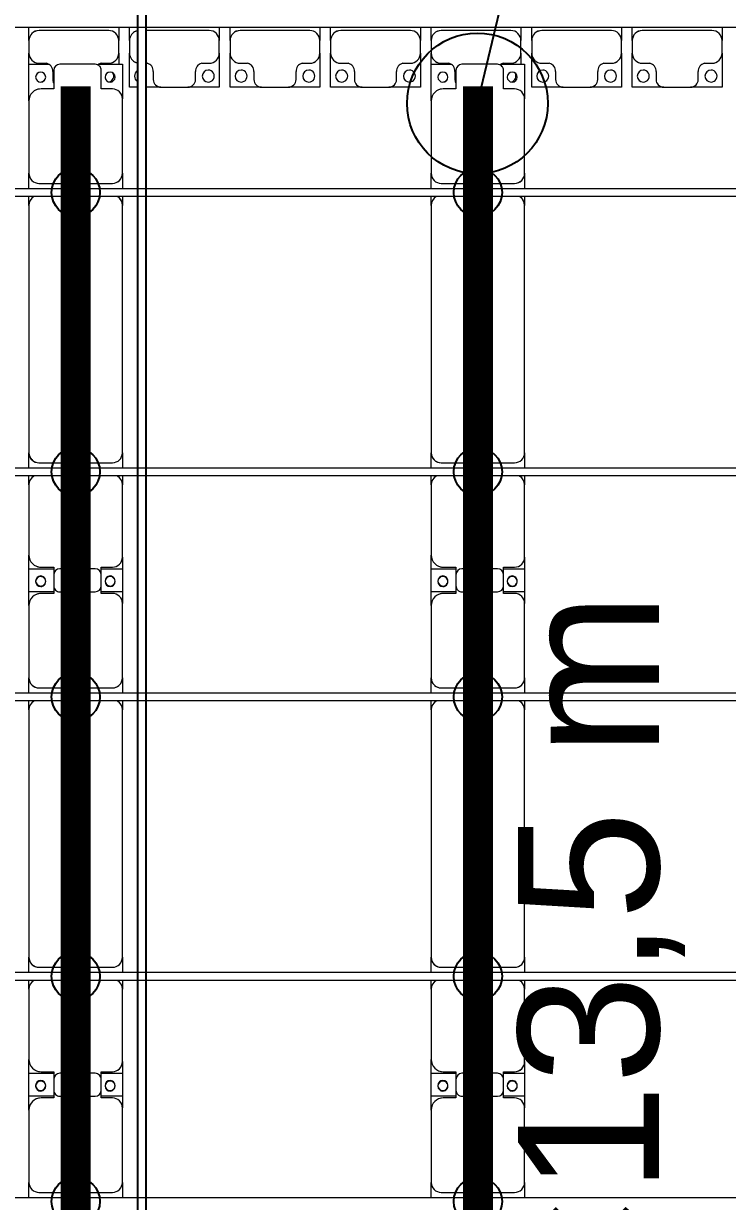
# Model space of a CAD drawing. Header units: millimetres. Extents: x -178706 to 107777, y -87310 to 933.
# Drawn here: x -167151 to -163651, y -12511 to -6651 of the extents above; entities that cross this region are included whole.
import ezdxf

# ---------------------------------------------------------------- set-up
doc = ezdxf.new("R2010")
doc.units = ezdxf.units.MM
doc.layers.add('A-GENM', color=13, linetype='Continuous', lineweight=9)
doc.layers.add('S-BEAM', color=12, linetype='Continuous', lineweight=9)
for name, color, linetype in [('GC-BICH NEO', 6, 'Continuous'), ('GC-DAY NEO', 5, 'Continuous'), ('GC-GHI CHU', 2, 'Continuous'), ('GC-HOP 40x60 GIA CUONG', 1, 'Continuous')]:
    doc.layers.add(name, color=color, linetype=linetype)
doc.styles.add('GC_VN', font='arial.ttf')

# ---------------------------------------------------------------- blocks, each defined once
blk = doc.blocks.new('Dai phao do pin - DẢI PHAO ĐỠ PIN-V2-BỐ TRÍ KHUNG KẾT CẤU BÈ PIN 04')
at = {"layer": 'A-GENM', "color": 7}
for p, q in [((63444.7, 241.6), (63519.7, 241.6)), ((63879.7, 241.6), (63519.7, 241.6)), ((63879.7, 241.6), (64062.2, 241.6)), ((63947.8, 241.6), (64130.3, 241.6)), ((63947.8, 118.2), (63947.8, 241.6)), ((64062.2, 241.6), (64062.2, 118.2)), ((64480.3, 241.6), (64130.3, 241.6)), ((64480.3, 241.6), (64524.7, 241.6)), ((64564.7, 241.6), (64639.7, 241.6)), ((65870.3, 241.6), (64639.7, 241.6)), ((65870.3, 241.6), (65914.7, 241.6)), ((65954.7, 241.6), (66029.7, 241.6)), ((66389.7, 241.6), (66029.7, 241.6)), ((66389.7, 241.6), (66572.2, 241.6)), ((66457.8, 241.6), (66640.3, 241.6)), ((66457.8, 118.2), (66457.8, 241.6)), ((66572.2, 241.6), (66572.2, 118.2)), ((66990.3, 241.6), (66640.3, 241.6)), ((66990.3, 241.6), (67034.7, 241.6)), ((67074.7, 241.6), (67149.7, 241.6)), ((68380.3, 241.6), (67149.7, 241.6)), ((68380.3, 241.6), (68424.7, 241.6)), ((68464.7, 241.6), (68539.7, 241.6)), ((68899.7, 241.6), (68539.7, 241.6)), ((68899.7, 241.6), (69082.2, 241.6)), ((69082.2, 241.6), (69082.2, 142.1)), ((63469.7, 191.6), (63469.7, -173.4)), ((63939.7, 118.2), (63939.7, 181.6)), ((64070.3, 181.6), (64070.3, 118.2)), ((64589.7, 191.6), (64589.7, -173.4)), ((65979.7, 191.6), (65979.7, -173.4)), ((66449.7, 118.2), (66449.7, 181.6)), ((66580.3, 181.6), (66580.3, 118.2)), ((67099.7, 191.6), (67099.7, -173.4)), ((68489.7, 191.6), (68489.7, -173.4)), ((68959.7, 118.2), (68959.7, 181.6)), ((64032.2, 118.2), (63939.7, 118.2)), ((64070.3, 118.2), (63977.8, 118.2)), ((66542.2, 118.2), (66449.7, 118.2)), ((66580.3, 118.2), (66487.8, 118.2)), ((69052.2, 118.2), (68959.7, 118.2)), ((63947.8, 88.2), (63947.8, -88.2)), ((64062.2, -88.2), (64062.2, 88.2)), ((66457.8, 88.2), (66457.8, -88.2)), ((66572.2, -88.2), (66572.2, 88.2)), ((69082.2, -88.2), (69082.2, 88.2)), ((69082.2, -105.4), (69082.2, -223.4)), ((63939.7, -173.4), (63939.7, -118.2)), ((63939.7, -118.2), (64032.2, -118.2)), ((63947.8, -223.4), (63947.8, -118.2)), ((63977.8, -118.2), (64070.3, -118.2)), ((64062.2, -118.2), (64062.2, -223.4)), ((64070.3, -118.2), (64070.3, -173.4)), ((66449.7, -173.4), (66449.7, -118.2)), ((66449.7, -118.2), (66542.2, -118.2)), ((66457.8, -223.4), (66457.8, -118.2)), ((66487.8, -118.2), (66580.3, -118.2)), ((66572.2, -118.2), (66572.2, -223.4)), ((66580.3, -118.2), (66580.3, -173.4)), ((68959.7, -173.4), (68959.7, -118.2)), ((68959.7, -118.2), (69052.2, -118.2)), ((63519.7, -223.4), (63444.7, -223.4)), ((63519.7, -223.4), (63889.7, -223.4)), ((64062.2, -223.4), (63889.7, -223.4)), ((64120.3, -223.4), (63947.8, -223.4)), ((64120.3, -223.4), (64480.3, -223.4)), ((64524.7, -223.4), (64480.3, -223.4)), ((64639.7, -223.4), (64564.7, -223.4)), ((64639.7, -223.4), (65870.3, -223.4)), ((65914.7, -223.4), (65870.3, -223.4)), ((66029.7, -223.4), (65954.7, -223.4)), ((66029.7, -223.4), (66399.7, -223.4)), ((66572.2, -223.4), (66399.7, -223.4)), ((66630.3, -223.4), (66457.8, -223.4)), ((66630.3, -223.4), (66990.3, -223.4)), ((67034.7, -223.4), (66990.3, -223.4)), ((67149.7, -223.4), (67074.7, -223.4)), ((67149.7, -223.4), (68380.3, -223.4)), ((68424.7, -223.4), (68380.3, -223.4)), ((68539.7, -223.4), (68464.7, -223.4)), ((68539.7, -223.4), (68909.7, -223.4)), ((69082.2, -223.4), (68909.7, -223.4))]:
    blk.add_line(p, q, dxfattribs=at)
for centre, radius, start, end in [((63519.7, 191.6), 50, 90, 180), ((63879.7, 181.6), 60, 360, 90), ((64130.3, 181.6), 60, 90, 180), ((64480.3, 191.6), 50, 30, 90), ((64639.7, 191.6), 50, 90, 180), ((64639.7, 191.6), 50, 105, 180), ((65870.3, 191.6), 50, 30, 90), ((65870.3, 191.6), 50, 30, 90), ((66029.7, 191.6), 50, 90, 180), ((66389.7, 181.6), 60, 0, 90), ((66640.3, 181.6), 60, 90, 180), ((66990.3, 191.6), 50, 30, 90), ((67149.7, 191.6), 50, 90, 180), ((67149.7, 191.6), 50, 105, 180), ((68380.3, 191.6), 50, 30, 90), ((68380.3, 191.6), 50, 30, 90), ((68539.7, 191.6), 50, 90, 180), ((68899.7, 181.6), 60, 0, 90), ((63519.7, 191.6), 50, 135, 180), ((63879.7, 181.6), 60, 360, 30), ((63998.6, 183.2), 25, 360, 180), ((63998.6, 183.2), 25, 180, 0), ((64001.4, 183.2), 25, 0, 180), ((64001.4, 183.2), 25, 180, 360), ((64130.3, 181.6), 60, 150, 180), ((64480.3, 191.6), 50, 30, 45), ((66029.7, 191.6), 50, 139.43398, 180), ((66389.7, 181.6), 60, 0, 30), ((66508.6, 183.2), 25, 0, 180), ((66508.6, 183.2), 25, 180, 0), ((66511.4, 183.2), 25, 0, 180), ((66511.4, 183.2), 25, 180, 0), ((66640.3, 181.6), 60, 150, 180), ((66990.3, 191.6), 50, 30, 45), ((68539.7, 191.6), 50, 135, 180), ((68899.7, 181.6), 60, 0, 30), ((69018.6, 183.2), 25, 360, 180), ((69018.6, 183.2), 25, 180, 360), ((63977.8, 88.2), 30, 90, 180), ((64032.2, 88.2), 30, 360, 90), ((66487.8, 88.2), 30, 90, 180), ((66542.2, 88.2), 30, 360, 90), ((69052.2, 88.2), 30, 360, 90), ((63977.8, -88.2), 30, 180, 270), ((64032.2, -88.2), 30, 270, 0), ((66487.8, -88.2), 30, 180, 270), ((66542.2, -88.2), 30, 270, 360), ((69052.2, -88.2), 30, 270, 0), ((69052.2, -88.2), 30, 300, 330), ((63519.7, -173.4), 50, 180, 270), ((63519.7, -173.4), 50, 180, 225), ((63889.7, -173.4), 50, 270, 0), ((63889.7, -173.4), 50, 315, 0), ((63998.6, -161.8), 25, 360, 180), ((63998.6, -161.8), 25, 180, 0), ((64001.4, -161.8), 25, 0, 180), ((64001.4, -161.8), 25, 180, 0), ((64120.3, -173.4), 50, 180, 270), ((64120.3, -173.4), 50, 180, 225), ((64639.7, -173.4), 50, 180, 270), ((64639.7, -173.4), 50, 180, 270), ((66029.7, -173.4), 50, 180, 270), ((66029.7, -173.4), 50, 180, 220.56454), ((66399.7, -173.4), 50, 270, 0), ((66399.7, -173.4), 50, 315, 0), ((66508.6, -161.8), 25, 360, 180), ((66508.6, -161.8), 25, 180, 360), ((66511.4, -161.8), 25, 360, 180), ((66511.4, -161.8), 25, 180, 0), ((66630.3, -173.4), 50, 180, 270), ((66630.3, -173.4), 50, 180, 225), ((67149.7, -173.4), 50, 180, 270), ((67149.7, -173.4), 50, 180, 270), ((68539.7, -173.4), 50, 180, 270), ((68539.7, -173.4), 50, 180, 225), ((68909.7, -173.4), 50, 270, 0), ((68909.7, -173.4), 50, 315, 0), ((69018.6, -161.8), 25, 360, 180), ((69018.6, -161.8), 25, 180, 360), ((69018.6, -161.8), 25, 90, 105), ((64480.3, -173.4), 50, 270, 330), ((64480.3, -173.4), 50, 315, 330), ((65870.3, -173.4), 50, 270, 330), ((65870.3, -173.4), 50, 285, 330), ((66990.3, -173.4), 50, 270, 330), ((66990.3, -173.4), 50, 315, 330), ((68380.3, -173.4), 50, 270, 330), ((68380.3, -173.4), 50, 285, 330)]:
    blk.add_arc(centre, radius, start, end, dxfattribs=at)
blk = doc.blocks.new('Dai phao do pin - DẢI PHAO ĐỠ PIN-V3-BỐ TRÍ KHUNG KẾT CẤU BÈ PIN 04')
at = {"layer": 'A-GENM', "color": 7}
for p, q in [((63444.7, 241.6), (63519.7, 241.6)), ((63879.7, 241.6), (63519.7, 241.6)), ((63879.7, 241.6), (64062.2, 241.6)), ((63947.8, 241.6), (64130.3, 241.6)), ((63947.8, 118.2), (63947.8, 241.6)), ((64062.2, 241.6), (64062.2, 118.2)), ((64480.3, 241.6), (64130.3, 241.6)), ((64480.3, 241.6), (64524.7, 241.6)), ((64564.7, 241.6), (64639.7, 241.6)), ((65870.3, 241.6), (64639.7, 241.6)), ((65870.3, 241.6), (65914.7, 241.6)), ((65954.7, 241.6), (66029.7, 241.6)), ((66389.7, 241.6), (66029.7, 241.6)), ((66389.7, 241.6), (66572.2, 241.6)), ((66457.8, 241.6), (66640.3, 241.6)), ((66457.8, 118.2), (66457.8, 241.6)), ((66572.2, 241.6), (66572.2, 118.2)), ((66990.3, 241.6), (66640.3, 241.6)), ((66990.3, 241.6), (67034.7, 241.6)), ((67074.7, 241.6), (67149.7, 241.6)), ((68380.3, 241.6), (67149.7, 241.6)), ((68380.3, 241.6), (68424.7, 241.6)), ((68464.7, 241.6), (68539.7, 241.6)), ((68899.7, 241.6), (68539.7, 241.6)), ((68899.7, 241.6), (69082.2, 241.6)), ((69082.2, 241.6), (69082.2, 142.1)), ((63469.7, 191.6), (63469.7, -173.4)), ((63939.7, 118.2), (63939.7, 181.6)), ((64070.3, 181.6), (64070.3, 118.2)), ((64589.7, 191.6), (64589.7, -173.4)), ((65979.7, 191.6), (65979.7, -173.4)), ((66449.7, 118.2), (66449.7, 181.6)), ((66580.3, 181.6), (66580.3, 118.2)), ((67099.7, 191.6), (67099.7, -173.4)), ((68489.7, 191.6), (68489.7, -173.4)), ((68959.7, 118.2), (68959.7, 181.6)), ((64032.2, 118.2), (63939.7, 118.2)), ((64070.3, 118.2), (63977.8, 118.2)), ((66542.2, 118.2), (66449.7, 118.2)), ((66580.3, 118.2), (66487.8, 118.2)), ((69052.2, 118.2), (68959.7, 118.2)), ((63947.8, 88.2), (63947.8, -88.2)), ((64062.2, -88.2), (64062.2, 88.2)), ((66457.8, 88.2), (66457.8, -88.2)), ((66572.2, -88.2), (66572.2, 88.2)), ((69082.2, -88.2), (69082.2, 88.2)), ((69082.2, -105.4), (69082.2, -223.4)), ((63939.7, -173.4), (63939.7, -118.2)), ((63939.7, -118.2), (64032.2, -118.2)), ((63947.8, -223.4), (63947.8, -118.2)), ((63977.8, -118.2), (64070.3, -118.2)), ((64062.2, -118.2), (64062.2, -223.4)), ((64070.3, -118.2), (64070.3, -173.4)), ((66449.7, -173.4), (66449.7, -118.2)), ((66449.7, -118.2), (66542.2, -118.2)), ((66457.8, -223.4), (66457.8, -118.2)), ((66487.8, -118.2), (66580.3, -118.2)), ((66572.2, -118.2), (66572.2, -223.4)), ((66580.3, -118.2), (66580.3, -173.4)), ((68959.7, -173.4), (68959.7, -118.2)), ((68959.7, -118.2), (69052.2, -118.2)), ((63519.7, -223.4), (63444.7, -223.4)), ((63519.7, -223.4), (63889.7, -223.4)), ((64062.2, -223.4), (63889.7, -223.4)), ((64120.3, -223.4), (63947.8, -223.4)), ((64120.3, -223.4), (64480.3, -223.4)), ((64524.7, -223.4), (64480.3, -223.4)), ((64639.7, -223.4), (64564.7, -223.4)), ((64639.7, -223.4), (65870.3, -223.4)), ((65914.7, -223.4), (65870.3, -223.4)), ((66029.7, -223.4), (65954.7, -223.4)), ((66029.7, -223.4), (66399.7, -223.4)), ((66572.2, -223.4), (66399.7, -223.4)), ((66630.3, -223.4), (66457.8, -223.4)), ((66630.3, -223.4), (66990.3, -223.4)), ((67034.7, -223.4), (66990.3, -223.4)), ((67149.7, -223.4), (67074.7, -223.4)), ((67149.7, -223.4), (68380.3, -223.4)), ((68424.7, -223.4), (68380.3, -223.4)), ((68539.7, -223.4), (68464.7, -223.4)), ((68539.7, -223.4), (68909.7, -223.4)), ((69082.2, -223.4), (68909.7, -223.4))]:
    blk.add_line(p, q, dxfattribs=at)
for centre, radius, start, end in [((63519.7, 191.6), 50, 90, 180), ((63879.7, 181.6), 60, 360, 90), ((64130.3, 181.6), 60, 90, 180), ((64480.3, 191.6), 50, 30, 90), ((64639.7, 191.6), 50, 90, 180), ((64639.7, 191.6), 50, 105, 180), ((65870.3, 191.6), 50, 30, 90), ((65870.3, 191.6), 50, 30, 90), ((66029.7, 191.6), 50, 90, 180), ((66389.7, 181.6), 60, 0, 90), ((66640.3, 181.6), 60, 90, 180), ((66990.3, 191.6), 50, 30, 90), ((67149.7, 191.6), 50, 90, 180), ((67149.7, 191.6), 50, 105, 180), ((68380.3, 191.6), 50, 30, 90), ((68380.3, 191.6), 50, 30, 90), ((68539.7, 191.6), 50, 90, 180), ((68899.7, 181.6), 60, 0, 90), ((63519.7, 191.6), 50, 135, 180), ((63879.7, 181.6), 60, 360, 30), ((63998.6, 183.2), 25, 360, 180), ((63998.6, 183.2), 25, 180, 0), ((64001.4, 183.2), 25, 0, 180), ((64001.4, 183.2), 25, 180, 360), ((64130.3, 181.6), 60, 150, 180), ((64480.3, 191.6), 50, 30, 45), ((66029.7, 191.6), 50, 139.44086, 180), ((66389.7, 181.6), 60, 0, 30), ((66508.6, 183.2), 25, 0, 180), ((66508.6, 183.2), 25, 180, 0), ((66511.4, 183.2), 25, 0, 180), ((66511.4, 183.2), 25, 180, 0), ((66640.3, 181.6), 60, 150, 180), ((66990.3, 191.6), 50, 30, 45), ((68539.7, 191.6), 50, 135, 180), ((68899.7, 181.6), 60, 0, 30), ((69018.6, 183.2), 25, 360, 180), ((69018.6, 183.2), 25, 180, 360), ((63977.8, 88.2), 30, 90, 180), ((64032.2, 88.2), 30, 360, 90), ((66487.8, 88.2), 30, 90, 180), ((66542.2, 88.2), 30, 360, 90), ((69052.2, 88.2), 30, 360, 90), ((63977.8, -88.2), 30, 180, 270), ((64032.2, -88.2), 30, 270, 0), ((66487.8, -88.2), 30, 180, 270), ((66542.2, -88.2), 30, 270, 360), ((69052.2, -88.2), 30, 270, 0), ((69052.2, -88.2), 30, 306.69695, 330), ((63519.7, -173.4), 50, 180, 270), ((63519.7, -173.4), 50, 180, 225), ((63889.7, -173.4), 50, 270, 0), ((63889.7, -173.4), 50, 315, 0), ((63998.6, -161.8), 25, 360, 180), ((63998.6, -161.8), 25, 180, 0), ((64001.4, -161.8), 25, 0, 180), ((64001.4, -161.8), 25, 180, 0), ((64120.3, -173.4), 50, 180, 270), ((64120.3, -173.4), 50, 180, 225), ((64639.7, -173.4), 50, 180, 270), ((64639.7, -173.4), 50, 180, 270), ((66029.7, -173.4), 50, 180, 270), ((66029.7, -173.4), 50, 180, 220.55767), ((66399.7, -173.4), 50, 270, 0), ((66399.7, -173.4), 50, 315, 0), ((66508.6, -161.8), 25, 360, 180), ((66508.6, -161.8), 25, 180, 360), ((66511.4, -161.8), 25, 360, 180), ((66511.4, -161.8), 25, 180, 0), ((66630.3, -173.4), 50, 180, 270), ((66630.3, -173.4), 50, 180, 225), ((67149.7, -173.4), 50, 180, 270), ((67149.7, -173.4), 50, 180, 270), ((68539.7, -173.4), 50, 180, 270), ((68539.7, -173.4), 50, 180, 225), ((68909.7, -173.4), 50, 270, 0), ((68909.7, -173.4), 50, 315, 0), ((69018.6, -161.8), 25, 360, 180), ((69018.6, -161.8), 25, 180, 360), ((69018.6, -161.8), 25, 90, 105), ((64480.3, -173.4), 50, 270, 330), ((64480.3, -173.4), 50, 315, 330), ((65870.3, -173.4), 50, 270, 330), ((65870.3, -173.4), 50, 285, 330), ((66990.3, -173.4), 50, 270, 330), ((66990.3, -173.4), 50, 315, 330), ((68380.3, -173.4), 50, 270, 330), ((68380.3, -173.4), 50, 285, 330)]:
    blk.add_arc(centre, radius, start, end, dxfattribs=at)
blk = doc.blocks.new('Dầm C52 - Dầm C52-21049-BỐ TRÍ KHUNG KẾT CẤU BÈ PIN 04')
at = {"layer": 'S-BEAM', "color": 1}
blk.add_line((63547, -20), (-63547, -20), dxfattribs=at)
blk = doc.blocks.new('Dầm C52 - Dầm C52-21050-BỐ TRÍ KHUNG KẾT CẤU BÈ PIN 04')
at = {"layer": 'S-BEAM', "color": 1}
for p, q in [((-63548.5, 20), (63548.5, 20)), ((63548.5, -20), (-63548.5, -20))]:
    blk.add_line(p, q, dxfattribs=at)
blk = doc.blocks.new('Dầm C52 - Dầm C52-21051-BỐ TRÍ KHUNG KẾT CẤU BÈ PIN 04')
at = {"layer": 'S-BEAM', "color": 1}
for p, q in [((-63550.4, 20), (63550.4, 20)), ((63550.4, -20), (-63550.4, -20))]:
    blk.add_line(p, q, dxfattribs=at)
blk = doc.blocks.new('Dầm C52 - Dầm C52-21052-BỐ TRÍ KHUNG KẾT CẤU BÈ PIN 04')
at = {"layer": 'S-BEAM', "color": 1}
for p, q in [((-63551.9, 20), (63551.9, 20)), ((63551.9, -20), (-63551.9, -20))]:
    blk.add_line(p, q, dxfattribs=at)
blk = doc.blocks.new('Dầm C52 - Dầm C52-21053-BỐ TRÍ KHUNG KẾT CẤU BÈ PIN 04')
at = {"layer": 'S-BEAM', "color": 1}
for p, q in [((-63553.8, 20), (63553.8, 20)), ((63553.8, -20), (-63553.8, -20))]:
    blk.add_line(p, q, dxfattribs=at)
blk = doc.blocks.new('Dầm C52 - Dầm C52-21054-BỐ TRÍ KHUNG KẾT CẤU BÈ PIN 04')
at = {"layer": 'S-BEAM', "color": 1}
blk.add_line((-63555, 20), (63555, 20), dxfattribs=at)
blk = doc.blocks.new('Dầm C52 - Hộp 40x60-15957-BỐ TRÍ KHUNG KẾT CẤU BÈ PIN 04')
at = {"layer": 'S-BEAM', "color": 3, "lineweight": 25}
for p, q in [((-37160, 20), (37160, 20)), ((37160, -20), (-37160, -20))]:
    blk.add_line(p, q, dxfattribs=at)
blk = doc.blocks.new('Dai phaodi lai - DẢI PHAO ĐI LẠI-21666-BỐ TRÍ KHUNG KẾT CẤU BÈ PIN 04')
at = {"layer": 'A-GENM', "color": 7}
for p, q in [((3776.8, -516.7), (3776.8, -452.1)), ((4173.2, -466.7), (3826.8, -466.7)), ((4223.2, -452.1), (4223.2, -516.7)), ((4276.8, -516.7), (4276.8, -452.1)), ((4673.2, -466.7), (4358.3, -466.7)), ((4723.2, -452.1), (4723.2, -516.7)), ((4776.8, -516.7), (4776.8, -452.1)), ((5173.2, -466.7), (4826.8, -466.7)), ((5223.2, -452.1), (5223.2, -516.7)), ((5276.8, -516.7), (5276.8, -452.1)), ((5673.2, -466.7), (5326.8, -466.7)), ((5723.2, -452.1), (5723.2, -516.7)), ((5776.8, -516.7), (5776.8, -452.1)), ((6173.2, -466.7), (5826.8, -466.7)), ((6223.2, -452.1), (6223.2, -516.7)), ((6276.8, -516.7), (6276.8, -452.1)), ((6673.2, -466.7), (6326.8, -466.7)), ((6723.2, -452.1), (6723.2, -516.7)), ((6776.8, -516.7), (6776.8, -452.1)), ((7173.2, -466.7), (6826.8, -466.7)), ((7223.2, -452.1), (7223.2, -516.7)), ((3776.8, -516.7), (3776.8, -579.3)), ((4223.2, -579.3), (4223.2, -516.7)), ((4276.8, -516.7), (4276.8, -579.3)), ((4723.2, -579.3), (4723.2, -516.7)), ((4776.8, -516.7), (4776.8, -579.3)), ((5223.2, -579.3), (5223.2, -516.7)), ((5276.8, -516.7), (5276.8, -579.3)), ((5723.2, -579.3), (5723.2, -516.7)), ((5776.8, -516.7), (5776.8, -579.3)), ((6223.2, -579.3), (6223.2, -516.7)), ((6276.8, -516.7), (6276.8, -579.3)), ((6723.2, -579.3), (6723.2, -516.7)), ((6776.8, -516.7), (6776.8, -579.3)), ((7223.2, -579.3), (7223.2, -516.7)), ((3776.8, -634.6), (3776.8, -579.3)), ((4223.2, -579.3), (4223.2, -637.1)), ((4276.8, -748.4), (4276.8, -579.3)), ((4723.2, -579.3), (4723.2, -748.4)), ((4776.8, -748.4), (4776.8, -579.3)), ((5223.2, -579.3), (5223.2, -748.4)), ((5276.8, -748.4), (5276.8, -579.3)), ((5723.2, -579.3), (5723.2, -748.4)), ((5776.8, -634.6), (5776.8, -579.3)), ((6223.2, -579.3), (6223.2, -637.1)), ((6276.8, -748.4), (6276.8, -579.3)), ((6723.2, -579.3), (6723.2, -748.4)), ((6776.8, -748.4), (6776.8, -579.3)), ((7223.2, -579.3), (7223.2, -748.4)), ((3826.8, -629.3), (3864.3, -629.3)), ((4135.7, -629.3), (4173.2, -629.3)), ((4358.3, -629.3), (4364.3, -629.3)), ((4635.7, -629.3), (4673.2, -629.3)), ((4826.8, -629.3), (4864.3, -629.3)), ((5135.7, -629.3), (5173.2, -629.3)), ((5326.8, -629.3), (5364.3, -629.3)), ((5635.7, -629.3), (5673.2, -629.3)), ((5826.8, -629.3), (5864.3, -629.3)), ((6135.7, -629.3), (6173.2, -629.3)), ((6326.8, -629.3), (6364.3, -629.3)), ((6635.7, -629.3), (6673.2, -629.3)), ((6826.8, -629.3), (6864.3, -629.3)), ((7135.7, -629.3), (7173.2, -629.3)), ((3895.1, -670.7), (3895.1, -710.4)), ((4395.1, -670.7), (4395.1, -710.4)), ((4604.9, -710.4), (4604.9, -670.7)), ((4895.1, -670.7), (4895.1, -710.4)), ((5104.9, -710.4), (5104.9, -670.7)), ((5395.1, -670.7), (5395.1, -710.4)), ((5604.9, -710.4), (5604.9, -670.7)), ((5895.1, -670.7), (5895.1, -710.4)), ((6395.1, -670.7), (6395.1, -710.4)), ((6604.9, -710.4), (6604.9, -670.7)), ((6895.1, -670.7), (6895.1, -710.4)), ((7104.9, -710.4), (7104.9, -670.7)), ((4318.3, -748.4), (4276.8, -748.4)), ((4433.1, -748.4), (4358.3, -748.4)), ((4433.1, -748.4), (4566.9, -748.4)), ((4723.2, -748.4), (4566.9, -748.4)), ((4933.1, -748.4), (4776.8, -748.4)), ((4933.1, -748.4), (5066.9, -748.4)), ((5223.2, -748.4), (5066.9, -748.4)), ((5433.1, -748.4), (5276.8, -748.4)), ((5433.1, -748.4), (5566.9, -748.4)), ((5723.2, -748.4), (5566.9, -748.4)), ((6433.1, -748.4), (6276.8, -748.4)), ((6433.1, -748.4), (6566.9, -748.4)), ((6723.2, -748.4), (6566.9, -748.4)), ((6933.1, -748.4), (6776.8, -748.4)), ((6933.1, -748.4), (7066.9, -748.4)), ((7223.2, -748.4), (7066.9, -748.4))]:
    blk.add_line(p, q, dxfattribs=at)
for centre, radius, start, end in [((3826.8, -516.7), 50, 90, 180), ((3826.8, -516.7), 50, 90, 135), ((4173.2, -516.7), 50, 360, 90), ((4173.2, -516.7), 50, 45, 90), ((4326.8, -516.7), 50, 105, 180), ((4326.8, -516.7), 50, 105, 135), ((4673.2, -516.7), 50, 360, 90), ((4673.2, -516.7), 50, 45, 90), ((4826.8, -516.7), 50, 90, 180), ((4826.8, -516.7), 50, 90, 135), ((5173.2, -516.7), 50, 360, 90), ((5173.2, -516.7), 50, 45, 90), ((5326.8, -516.7), 50, 90, 180), ((5326.8, -516.7), 50, 90, 135), ((5673.2, -516.7), 50, 360, 90), ((5673.2, -516.7), 50, 45, 90), ((5826.8, -516.7), 50, 90, 180), ((5826.8, -516.7), 50, 90, 135), ((6173.2, -516.7), 50, 360, 90), ((6173.2, -516.7), 50, 45, 90), ((6326.8, -516.7), 50, 90, 180), ((6326.8, -516.7), 50, 90, 135), ((6673.2, -516.7), 50, 360, 90), ((6673.2, -516.7), 50, 45, 90), ((6826.8, -516.7), 50, 90, 180), ((6826.8, -516.7), 50, 90, 135), ((7173.2, -516.7), 50, 360, 90), ((7173.2, -516.7), 50, 45, 90), ((3826.8, -579.3), 50, 180, 270), ((4173.2, -579.3), 50, 270, 360), ((4326.8, -579.3), 50, 180, 255), ((4673.2, -579.3), 50, 270, 360), ((4826.8, -579.3), 50, 180, 270), ((5173.2, -579.3), 50, 270, 360), ((5326.8, -579.3), 50, 180, 270), ((5673.2, -579.3), 50, 270, 360), ((5826.8, -579.3), 50, 180, 270), ((6173.2, -579.3), 50, 270, 360), ((6326.8, -579.3), 50, 180, 270), ((6673.2, -579.3), 50, 270, 360), ((6826.8, -579.3), 50, 180, 270), ((7173.2, -579.3), 50, 270, 360), ((3826.8, -579.3), 50, 225, 270), ((3855.2, -668.2), 40, 356.49193, 76.81146), ((4144.8, -668.2), 40, 103.18854, 129.96172), ((4173.2, -579.3), 50, 270, 315), ((4326.8, -579.3), 50, 225, 255), ((4355.2, -668.2), 40, 356.49193, 76.81146), ((4644.8, -668.2), 40, 103.18854, 183.50807), ((4673.2, -579.3), 50, 270, 315), ((4826.8, -579.3), 50, 225, 270), ((4855.2, -668.2), 40, 356.49193, 76.81146), ((5144.8, -668.2), 40, 103.18854, 183.50807), ((5173.2, -579.3), 50, 270, 315), ((5326.8, -579.3), 50, 225, 270), ((5355.2, -668.2), 40, 356.49193, 76.81146), ((5644.8, -668.2), 40, 103.18854, 183.50807), ((5673.2, -579.3), 50, 270, 315), ((5826.8, -579.3), 50, 225, 270), ((5855.2, -668.2), 40, 356.49193, 76.81146), ((6144.8, -668.2), 40, 103.18854, 129.96172), ((6173.2, -579.3), 50, 270, 315), ((6326.8, -579.3), 50, 225, 270), ((6355.2, -668.2), 40, 356.49193, 76.81146), ((6644.8, -668.2), 40, 103.18854, 183.50807), ((6673.2, -579.3), 50, 270, 315), ((6826.8, -579.3), 50, 225, 270), ((6855.2, -668.2), 40, 356.49193, 76.81146), ((7144.8, -668.2), 40, 103.18854, 183.50807), ((7173.2, -579.3), 50, 270, 315), ((4168.4, -693.3), 30, 285, 30), ((4331.6, -693.3), 30, 120, 240), ((4331.6, -693.3), 30, 345, 15), ((4668.4, -693.3), 30, 90, 270), ((4668.4, -693.3), 30, 270, 90), ((4831.6, -693.3), 30, 90, 270), ((4831.6, -693.3), 30, 270, 90), ((5168.4, -693.3), 30, 90, 270), ((5168.4, -693.3), 30, 270, 90), ((5331.6, -693.3), 30, 90, 270), ((5331.6, -693.3), 30, 270, 90), ((5668.4, -693.3), 30, 90, 270), ((5668.4, -693.3), 30, 270, 90), ((6168.4, -693.3), 30, 285, 30), ((6331.6, -693.3), 30, 90, 270), ((6331.6, -693.3), 30, 270, 90), ((6668.4, -693.3), 30, 90, 270), ((6668.4, -693.3), 30, 270, 90), ((6831.6, -693.3), 30, 90, 270), ((6831.6, -693.3), 30, 270, 90), ((7168.4, -693.3), 30, 90, 270), ((7168.4, -693.3), 30, 270, 90), ((3831.6, -693.3), 30, 285, 330), ((3933.1, -710.4), 38, 180, 209.7798), ((4433.1, -710.4), 38, 180, 270), ((4433.1, -710.4), 38, 225, 270), ((4566.9, -710.4), 38, 270, 0), ((4566.9, -710.4), 38, 270, 315), ((4933.1, -710.4), 38, 180, 270), ((4933.1, -710.4), 38, 225, 270), ((5066.9, -710.4), 38, 270, 360), ((5066.9, -710.4), 38, 270, 315), ((5433.1, -710.4), 38, 180, 270), ((5433.1, -710.4), 38, 225, 270), ((5566.9, -710.4), 38, 270, 360), ((5566.9, -710.4), 38, 270, 315), ((5831.6, -693.3), 30, 285, 330), ((5933.1, -710.4), 38, 180, 209.7798), ((6433.1, -710.4), 38, 180, 270), ((6433.1, -710.4), 38, 225, 270), ((6566.9, -710.4), 38, 270, 360), ((6566.9, -710.4), 38, 270, 315), ((6933.1, -710.4), 38, 180, 270), ((6933.1, -710.4), 38, 225, 270), ((7066.9, -710.4), 38, 270, 360), ((7066.9, -710.4), 38, 270, 315)]:
    blk.add_arc(centre, radius, start, end, dxfattribs=at)
blk = doc.blocks.new('HOBANMONG_BEPIN 4_rvt-1-BỐ TRÍ KHUNG KẾT CẤU BÈ PIN 04')
at = {"layer": 'A-GENM', "color": 3, "lineweight": 25}
for name, p, rotation in [('Dai phaodi lai - DẢI PHAO ĐI LẠI-21666-BỐ TRÍ KHUNG KẾT CẤU BÈ PIN 04', (-170900.6, -6219.3), 0.0001043351917741), ('Dai phao do pin - DẢI PHAO ĐỠ PIN-V2-BỐ TRÍ KHUNG KẾT CẤU BÈ PIN 04', (-166882.2, -75936), 90.00010434022407), ('Dai phao do pin - DẢI PHAO ĐỠ PIN-V3-BỐ TRÍ KHUNG KẾT CẤU BÈ PIN 04', (-164882.2, -75936), 90.00010434022407)]:
    blk.add_blockref(name, p, dxfattribs=dict(at, rotation=rotation))
at = {"layer": 'S-BEAM', "color": 3, "lineweight": 25}
for name, p, rotation in [('Dầm C52 - Hộp 40x60-15957-BỐ TRÍ KHUNG KẾT CẤU BÈ PIN 04', (-166562.2, -42627.1), 90.00010434022374), ('Dầm C52 - Dầm C52-21054-BỐ TRÍ KHUNG KẾT CẤU BÈ PIN 04', (-108055.3, -6651.2), 180.0001043386848), ('Dầm C52 - Dầm C52-21053-BỐ TRÍ KHUNG KẾT CẤU BÈ PIN 04', (-108054.1, -7491.2), 180.0001043386848), ('Dầm C52 - Dầm C52-21052-BỐ TRÍ KHUNG KẾT CẤU BÈ PIN 04', (-108052.2, -8881.2), 180.0001043386848), ('Dầm C52 - Dầm C52-21051-BỐ TRÍ KHUNG KẾT CẤU BÈ PIN 04', (-108050.7, -10001.2), 180.0001043386848), ('Dầm C52 - Dầm C52-21050-BỐ TRÍ KHUNG KẾT CẤU BÈ PIN 04', (-108048.8, -11391.2), 180.0001043386848), ('Dầm C52 - Dầm C52-21049-BỐ TRÍ KHUNG KẾT CẤU BÈ PIN 04', (-108047.2, -12511.2), 180.0001043386848)]:
    blk.add_blockref(name, p, dxfattribs=dict(at, rotation=rotation))

msp = doc.modelspace()

# ---------------------------------------------------------------- linework, layer by layer
at = {"layer": 'GC-BICH NEO'}
msp.add_circle((-164893.9, -7048.7), 350, dxfattribs=at)
at = {"layer": 'GC-DAY NEO'}
msp.add_line((-164893.9, -7048.7), (-163026.3, 730.3), dxfattribs=at)
at = {"layer": 'GC-HOP 40x60 GIA CUONG', "const_width": 150}
for points in [[(-166891.3, -20512.4), (-166891.3, -6964)], [(-164891.3, -20512.4), (-164891.3, -6964)]]:
    msp.add_lwpolyline(points, dxfattribs=at)
at = {"layer": 'GC-HOP 40x60 GIA CUONG'}
for centre in [(-166891.3, -7491.2), (-164891.3, -7491.2), (-166891.3, -8881.2), (-164891.3, -8881.2), (-166891.3, -10001.2), (-164891.3, -10001.2), (-166891.3, -11391.2), (-164891.3, -11391.2), (-166891.3, -12511.2), (-164891.3, -12511.2)]:
    msp.add_circle(centre, 120, dxfattribs=at)

# ---------------------------------------------------------------- block references
at = {"lineweight": 5}
msp.add_blockref('HOBANMONG_BEPIN 4_rvt-1-BỐ TRÍ KHUNG KẾT CẤU BÈ PIN 04', (0, 0), dxfattribs=at)

# ---------------------------------------------------------------- texts
at = {"layer": 'GC-GHI CHU', "style": 'GC_VN'}
msp.add_text('B4-07: 3×13,5 m', height=700, rotation=90, dxfattribs=at).set_placement((-163991.3, -16738.2))

doc.saveas('drawing.dxf')
